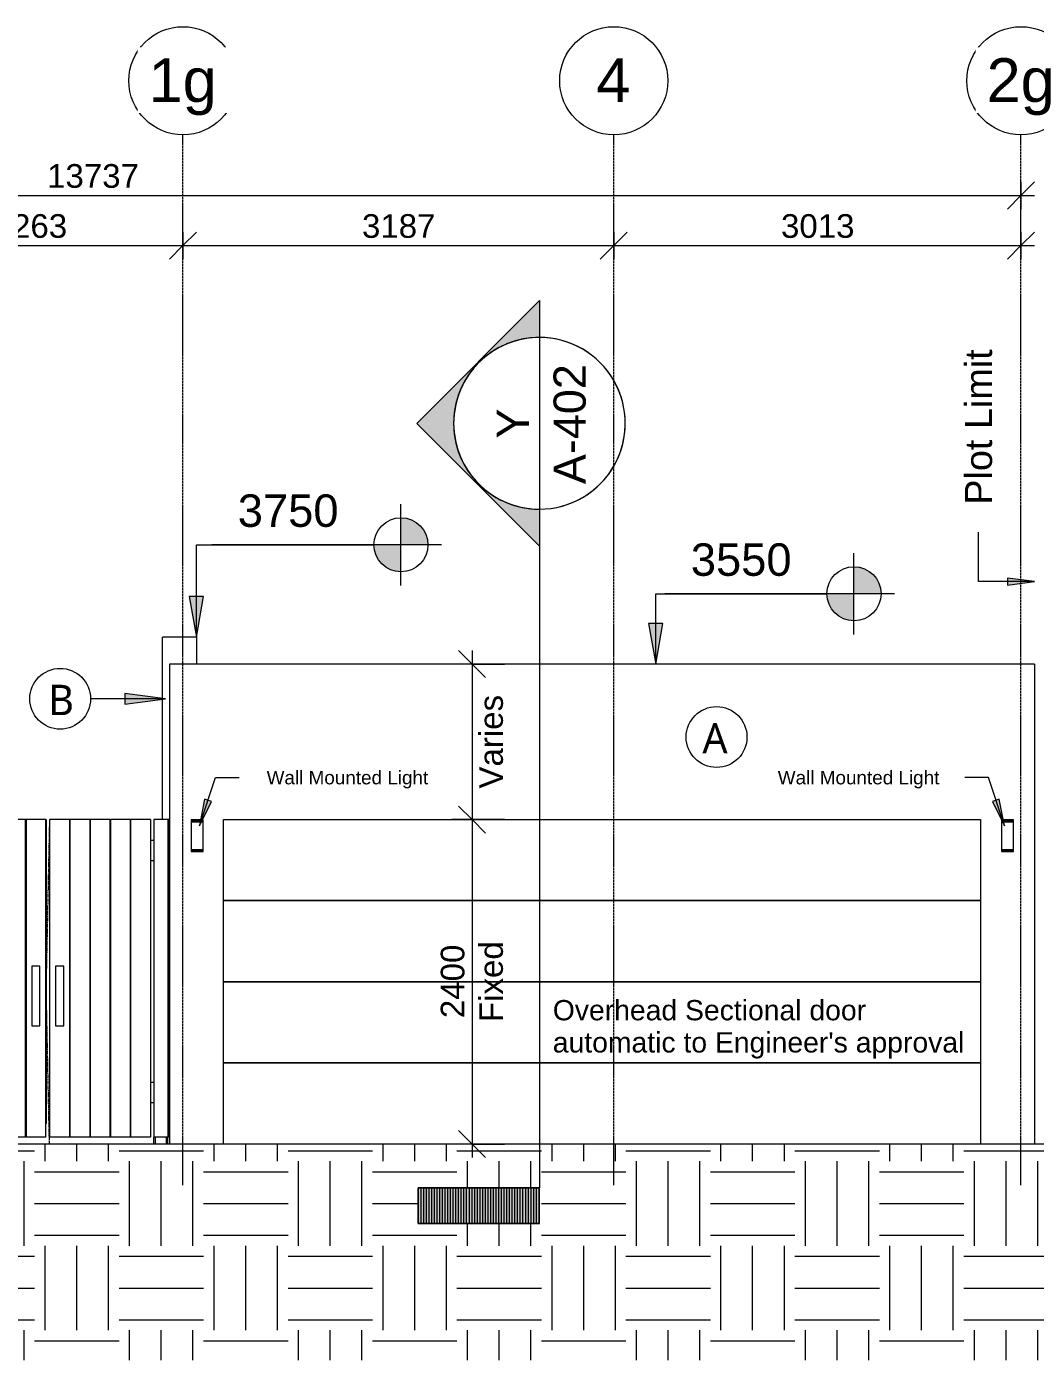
# Model space of a CAD drawing. Header units: millimetres. Extents: x -15568 to 101774, y -1636 to 15232.
# Drawn here: x 77610 to 85072, y -1600 to 8265 of the extents above; entities that cross this region are included whole.
import ezdxf

# ---------------------------------------------------------------- set-up
doc = ezdxf.new("R2010")
doc.units = ezdxf.units.MM
for name, pattern in [('Dash', [6, 3, -3]), ('Grid Line', [22.224999999999994, 12.7, -3.174999999999999, 3.174999999999999, -3.174999999999999]), ('Hidden', [7.143750000000001, 4.7625, -2.38125])]:
    doc.linetypes.add(name, pattern=pattern)
for name, color, linetype, lineweight in [('A-ANNO-DIMS', 211, 'Continuous', 9), ('A-ANNO-DIMS-100', 211, 'Continuous', 9), ('A-ANNO-NOTE', 131, 'Continuous', 9), ('A-DETL-GENF', 92, 'Continuous', 9), ('A-DETL-THIN', 151, 'Continuous', 9), ('A-DOOR', 31, 'Continuous', 9), ('A-GENM', 13, 'Continuous', 9), ('A-WALL', 113, 'Continuous', 9), ('E-LITE-EQPM', 33, 'Continuous', 9), ('G-ANNO-DIMS', 111, 'Continuous', 9), ('G-ANNO-TEXT', 231, 'Continuous', 9), ('S-COLS', 52, 'Hidden', 9), ('S-GRID', 1, 'Continuous', 9), ('S-GRID-IDEN', 1, 'Continuous', 9)]:
    doc.layers.add(name, color=color, linetype=linetype, lineweight=lineweight)
doc.styles.add('Arial', font='arial.ttf', dxfattribs={"height": 238.1249999999999})
doc.styles.add('Arial_10', font='arial.ttf', dxfattribs={"height": 150})
doc.styles.add('Arial_11', font='arial.ttf', dxfattribs={"height": 100})
doc.styles.add('Arial_2', font='arial.ttf', dxfattribs={"height": 324.9999999999997})
doc.styles.add('Arial_4', font='arial.ttf', dxfattribs={"height": 240})
doc.styles.add('Arial_5', font='arial.ttf', dxfattribs={"height": 200})
doc.styles.add('Arial_7', font='arial.ttf', dxfattribs={"height": 175})
doc.styles.add('Lucida Sans Unicode', font='l_10646.ttf', dxfattribs={"height": 224.9999999999999})
doc.dimstyles.new('Ele-dim-100_2', dxfattribs={"dimscale": 304.8, "dimtxt": 178.5453949924698, "dimasz": 0.6561679790026246, "dimexe": 0.4921259842519685, "dimexo": 0.0625, "dimgap": 0.01640419947506562, "dimtad": 1, "dimdec": 0, "dimrnd": 5, "dimzin": 0, "dimdsep": 46, "dimtxsty": 'Arial_7', "dimblk1": 'OBLIQUE', "dimblk2": 'OBLIQUE', "dimsah": 1, "dimcen": 0.09, "dimdle": 0.3280839895013123, "dimazin": 0, "dimtfac": 1, "dimtdec": 4, "dimtix": 1, "dimtmove": 0, "dimatfit": 3, "dimfxl": 0.7874015748031494, "dimfxlon": 1, "dimtvp": 1, "dimtolj": 1, "dimtzin": 0, "dimarcsym": 2})
doc.dimstyles.new('grid-dim', dxfattribs={"dimscale": 304.8, "dimtxt": 178.5453949924698, "dimasz": 0.6561679790026246, "dimexe": 0.3280839895013123, "dimexo": 0.0625, "dimgap": 0.01640419947506562, "dimtad": 1, "dimdec": 0, "dimzin": 0, "dimdsep": 46, "dimtxsty": 'Arial_7', "dimblk1": 'OBLIQUE', "dimblk2": 'OBLIQUE', "dimsah": 1, "dimcen": 0.09, "dimdle": 0.3280839895013123, "dimazin": 0, "dimtfac": 1, "dimtdec": 4, "dimtix": 1, "dimtmove": 0, "dimatfit": 3, "dimfxl": 0.3280839895013123, "dimfxlon": 1, "dimtvp": 1, "dimtolj": 1, "dimtzin": 0, "dimarcsym": 2})

# ---------------------------------------------------------------- blocks, each defined once
blk = doc.blocks.new('overhead-sectinal-door - Rs1--1485922-Elevation-1a')
at = {"layer": 'A-DOOR'}
for p, q in [((723.647106394856, 1799.999999999991), (6323.647106394861, 1800.000000000002)), ((6323.647106394861, 1799.999999999996), (723.647106394856, 1799.999999999987)), ((723.647106394856, 1199.999999999994), (6323.647106394861, 1200.000000000002)), ((6323.647106394861, 1199.999999999996), (723.647106394856, 1199.999999999987)), ((723.647106394856, 599.9999999999914), (6323.647106394861, 600)), ((6323.647106394861, 599.9999999999935), (723.647106394856, 599.9999999999849))]:
    blk.add_line(p, q, dxfattribs=at)
blk = doc.blocks.new('garage-proj - garage-proj-757421-Elevation-1a')
at = {"layer": 'A-GENM'}
for p, q in [((273.6490742772878, 2400.000000000004), (273.6490742772878, 3749.99999999999)), ((523.6490742772878, 3749.99999999999), (273.6490742772878, 3749.99999999999)), ((523.6490742772878, 3749.99999999999), (523.6490742772878, 3550))]:
    blk.add_line(p, q, dxfattribs=at)
blk = doc.blocks.new('Double_Gate_14354 - 12_ W x 7_ H-1332395-Elevation-1a')
at = {"layer": 'A-DOOR'}
for p, q in [((-1470.755489816155, 2400), (-1463.650925722695, 2400)), ((-1470.755489816155, 2400), (-1470.755489816155, 50)), ((-1463.650925722694, 2400), (-1362.050925722695, 2400)), ((-1463.650925722694, 2400), (-1463.650925722694, 50)), ((-1362.050925722695, 2400), (-1362.050925722695, 50)), ((-1336.65092572272, 2400), (-1336.65092572272, 50)), ((-1191.65092572272, 2400), (-1336.65092572272, 2400)), ((-1191.65092572272, 50), (-1191.65092572272, 2400)), ((-1191.650925722717, 2399.999999999929), (-1186.650925722719, 2399.999999999929)), ((-1191.650925722724, 2395.237499999931), (-1186.650925722725, 2395.237499999931)), ((-1186.650925722719, 2400), (-1186.650925722719, 50)), ((-1041.65092572272, 2400), (-1186.650925722719, 2400)), ((-1041.65092572272, 50), (-1041.65092572272, 2400)), ((-1041.650925722718, 2399.999999999929), (-1036.65092572272, 2399.999999999929)), ((-1041.650925722723, 2395.237499999931), (-1036.650925722724, 2395.237499999931)), ((-1036.650925722719, 2400), (-1036.650925722719, 50)), ((-891.6509257227199, 2400), (-1036.650925722719, 2400)), ((-891.6509257227199, 50), (-891.6509257227199, 2400)), ((-891.6509257227193, 2399.999999999929), (-886.650925722721, 2399.999999999929)), ((-891.6509257227228, 2395.237499999931), (-886.650925722724, 2395.237499999931)), ((-886.6509257227195, 2400), (-886.6509257227195, 50)), ((-741.6509257227199, 2400), (-886.6509257227195, 2400)), ((-741.6509257227199, 50), (-741.6509257227199, 2400)), ((-741.6509257227202, 2399.999999999929), (-736.6509257227219, 2399.999999999929)), ((-741.6509257227223, 2395.237499999931), (-736.6509257227277, 2395.237499999931)), ((-736.6509257227195, 2400), (-736.6509257227195, 50)), ((-591.6509257227198, 2400), (-736.6509257227195, 2400)), ((-591.6509257227198, 50), (-591.6509257227198, 2400)), ((-591.6509257227211, 2399.999999999929), (-589.0509257227238, 2399.999999999929)), ((-589.0509257227238, 2399.999999999929), (-589.0509257227238, 152.4000000000068)), ((-563.650925722721, 2399.99999999995), (-561.050925722711, 2399.99999999995)), ((-563.6509257227209, 2399.99999999995), (-563.650925722721, 152.4000000000065)), ((-561.0509257227106, 50), (-561.0509257227106, 2399.99999999995)), ((-416.0509257227108, 2399.99999999995), (-561.0509257227106, 2399.99999999995)), ((-416.0509257227108, 2399.99999999995), (-416.0509257227108, 50)), ((-416.0509257227096, 2399.99999999995), (-411.0509257227113, 2399.99999999995)), ((-416.0509257227139, 2395.237499999952), (-411.0509257227151, 2395.237499999952)), ((-411.0509257227105, 50), (-411.0509257227105, 2399.99999999995)), ((-266.0509257227109, 2399.99999999995), (-411.0509257227105, 2399.99999999995)), ((-266.0509257227109, 2399.99999999995), (-266.0509257227109, 50)), ((-266.0509257227099, 2399.99999999995), (-261.0509257227116, 2399.99999999995)), ((-266.0509257227134, 2395.237499999952), (-261.0509257227146, 2395.237499999952)), ((-261.0509257227106, 50), (-261.0509257227106, 2399.99999999995)), ((-116.0509257227108, 2399.99999999995), (-261.0509257227106, 2399.99999999995)), ((-116.0509257227108, 2399.99999999995), (-116.0509257227108, 50)), ((-116.0509257227102, 2399.99999999995), (-111.0509257227119, 2399.99999999995)), ((-116.0509257227129, 2395.237499999952), (-111.0509257227183, 2395.237499999952)), ((-111.0509257227106, 50), (-111.0509257227106, 2399.99999999995)), ((33.94907427728916, 2399.99999999995), (-111.0509257227106, 2399.99999999995)), ((33.94907427728916, 2399.99999999995), (33.94907427728916, 50)), ((33.94907427728944, 2399.99999999995), (38.94907427729196, 2399.99999999995)), ((33.94907427728335, 2395.237499999952), (38.94907427728654, 2395.237499999952)), ((38.94907427728938, 50), (38.94907427728938, 2399.99999999995)), ((183.9490742772892, 2399.99999999995), (38.94907427728938, 2399.99999999995)), ((183.9490742772892, 2399.99999999995), (183.9490742772892, 50)), ((209.3490742773132, 2399.99999999995), (209.3490742773132, 50)), ((310.9490742772633, 2399.99999999995), (209.3490742773132, 2399.99999999995)), ((310.9490742772633, 2399.99999999995), (310.9490742772633, 50)), ((318.0536383707248, 2399.99999999995), (310.9490742772866, 2399.99999999995)), ((318.0536383707248, 2399.99999999995), (318.0536383707248, 50)), ((-1191.650925722724, 2323.799999999933), (-1186.650925722725, 2323.799999999933)), ((-1041.650925722723, 2323.799999999933), (-1036.650925722724, 2323.799999999933)), ((-891.6509257227227, 2323.799999999933), (-886.6509257227239, 2323.799999999933)), ((-741.6509257227221, 2323.799999999933), (-736.6509257227276, 2323.799999999933)), ((-416.0509257227138, 2323.799999999952), (-411.050925722715, 2323.799999999952)), ((-413.6509257227144, 2323.935231876866), (-413.6509257227144, 228.4155728683473)), ((-266.0509257227133, 2323.799999999952), (-261.0509257227145, 2323.799999999952)), ((-263.6509257227144, 2323.935231876866), (-263.6509257227144, 228.3157654014028)), ((-116.0509257227127, 2323.799999999952), (-111.0509257227182, 2323.799999999952)), ((-113.6509257227143, 2324.082637679083), (-113.6509257227143, 228.4647681230911)), ((33.94907427728348, 2323.799999999952), (38.94907427728667, 2323.799999999952)), ((36.34907427728565, 2323.982830212137), (36.34907427728565, 228.4647681230916)), ((-1362.050925722705, 2247.599999999883), (-1336.650925722706, 2247.599999999883)), ((183.9490742772998, 2247.599999999883), (209.3490742773, 2247.599999999883)), ((-1336.650925722706, 2095.199999999876), (-1362.050925722705, 2095.199999999876)), ((209.3490742773, 2095.199999999876), (183.9490742772998, 2095.199999999876)), ((-1362.050925722736, 457.199999999992), (-1336.650925722737, 457.199999999992)), ((183.9490742772893, 457.199999999992), (209.3490742772892, 457.199999999992)), ((-1336.650925722737, 304.8000000000055), (-1362.050925722736, 304.8000000000055)), ((209.3490742772892, 304.8000000000055), (183.9490742772893, 304.8000000000055)), ((-1186.650925722725, 228.6000000000087), (-1191.650925722724, 228.6000000000087)), ((-1036.650925722724, 228.6000000000087), (-1041.650925722723, 228.6000000000087)), ((-886.6509257227239, 228.6000000000087), (-891.6509257227227, 228.6000000000087)), ((-736.6509257227276, 228.6000000000087), (-741.6509257227221, 228.6000000000087)), ((-411.050925722715, 228.6000000000087), (-416.0509257227138, 228.6000000000087)), ((-261.0509257227145, 228.6000000000087), (-266.0509257227133, 228.6000000000087)), ((-111.0509257227182, 228.6000000000087), (-116.0509257227127, 228.6000000000087)), ((38.94907427728667, 228.6000000000087), (33.94907427728348, 228.6000000000087)), ((-1186.650925722725, 157.1625000000087), (-1191.650925722724, 157.1625000000087)), ((-1186.650925722721, 152.4000000000068), (-1191.650925722719, 152.4000000000068)), ((-1036.650925722724, 157.1625000000087), (-1041.650925722723, 157.1625000000087)), ((-1036.650925722721, 152.4000000000068), (-1041.650925722719, 152.4000000000068)), ((-886.650925722724, 157.1625000000087), (-891.6509257227228, 157.1625000000087)), ((-886.6509257227217, 152.4000000000068), (-891.65092572272, 152.4000000000068)), ((-736.6509257227277, 157.1625000000087), (-741.6509257227223, 157.1625000000087)), ((-736.6509257227224, 152.4000000000068), (-741.6509257227207, 152.4000000000068)), ((-589.0509257227238, 152.4000000000068), (-591.6509257227211, 152.4000000000068)), ((-563.6509257227144, 152.4000000000052), (-563.6509257227144, 50)), ((-561.050925722711, 152.4000000000065), (-563.650925722721, 152.4000000000065)), ((-411.0509257227151, 157.1625000000087), (-416.0509257227139, 157.1625000000087)), ((-411.0509257227114, 152.4000000000065), (-416.0509257227097, 152.4000000000065)), ((-413.6509257227144, 152.4000000000052), (-413.6509257227144, 50)), ((-261.0509257227146, 157.1625000000087), (-266.0509257227134, 157.1625000000087)), ((-261.0509257227117, 152.4000000000065), (-266.0509257227099, 152.4000000000065)), ((-263.6509257227144, 152.4000000000052), (-263.6509257227144, 50)), ((-111.0509257227183, 157.1625000000087), (-116.0509257227129, 157.1625000000087)), ((-111.0509257227119, 152.4000000000065), (-116.0509257227102, 152.4000000000065)), ((-113.6509257227143, 152.4000000000052), (-113.6509257227143, 50)), ((38.94907427728654, 157.1625000000087), (33.94907427728335, 157.1625000000087)), ((38.94907427729196, 152.4000000000065), (33.94907427728944, 152.4000000000065)), ((36.34907427728565, 152.5568780389895), (36.34907427728565, 50)), ((-1463.650925722695, 50), (-1470.755489816155, 50)), ((-1362.050925722695, 50), (-1463.650925722694, 50)), ((-1191.65092572272, 50), (-1336.65092572272, 50)), ((-1041.65092572272, 50), (-1186.650925722719, 50)), ((-891.6509257227199, 50), (-1036.650925722719, 50)), ((-741.6509257227199, 50), (-886.6509257227195, 50)), ((-591.6509257227198, 50), (-736.6509257227195, 50)), ((-561.0509257227128, 50), (-563.6509257227144, 50)), ((-416.0509257227108, 50), (-561.0509257227106, 50)), ((-411.0509257227128, 50), (-413.6509257227144, 50)), ((-266.0509257227109, 50), (-411.0509257227105, 50)), ((-261.0509257227128, 50), (-263.6509257227144, 50)), ((-116.0509257227108, 50), (-261.0509257227106, 50)), ((-111.0509257227128, 50), (-113.6509257227143, 50)), ((33.94907427728916, 50), (-111.0509257227106, 50)), ((38.94907427729128, 50), (36.34907427728565, 50)), ((183.9490742772892, 50), (38.94907427728938, 50)), ((310.9490742772633, 50), (209.3490742773132, 50)), ((318.0536383707248, 50), (310.9490742772866, 50))]:
    blk.add_line(p, q, dxfattribs=at)
at = {"layer": 'A-DOOR', "linetype": 'Dash'}
for p in [(-563.6509257227161, 2400.000000000001), (-563.650925722716, 0)]:
    blk.add_line(p, (-589.0509257227166, 1200), dxfattribs=at)
at = {"layer": 'A-DOOR'}
for points, knots in [([(-591.8290507227242, 2397.221874999928), (-591.6790806146468, 2397.371146273028), (-591.3677935397661, 2397.683401037315), (-590.7104758312619, 2398.341833402078), (-590.1910144961669, 2398.852187109761), (-589.8446757227242, 2399.206249999929)], [-0.3333333333333333, -0.3333333333333333, -0.3333333333333333, -0.3333333333333333, -0.25, -0.1666666666666667, 0, 0, 0, 0]), ([(-562.8571757227209, 2399.206249999949), (-562.5108369492782, 2398.852187109782), (-561.9913756141833, 2398.341833402098), (-561.334057905679, 2397.683401037337), (-561.0227708307983, 2397.371146273049), (-560.8728007227209, 2397.22187499995)], [-1, -1, -1, -1, -0.8333333333333333, -0.75, -0.6666666666666666, -0.6666666666666666, -0.6666666666666666, -0.6666666666666666]), ([(-589.8446757227242, 153.1937500000071), (-590.1987386128914, 153.5400887734497), (-590.7090923205748, 154.0595501085446), (-591.3675246853361, 154.716867817049), (-591.6797794496244, 155.0281548919295), (-591.8290507227242, 155.1781250000071)], [0, 0, 0, 0, 0.1666666666666667, 0.25, 0.3333333333333333, 0.3333333333333333, 0.3333333333333333, 0.3333333333333333]), ([(-560.8728007227209, 155.1781250000066), (-560.9474286632716, 155.1031410280676), (-561.0991014694812, 154.9503365416569), (-561.4172217870821, 154.6347011500864), (-561.9923158888367, 154.0595515735932), (-562.5031128325538, 153.5400887734492), (-562.8571757227209, 153.1937500000066)], [0.6666666666666666, 0.6666666666666666, 0.6666666666666666, 0.6666666666666666, 0.7083333333333333, 0.75, 0.8333333333333334, 1, 1, 1, 1])]:
    blk.add_open_spline(points, degree=3, knots=knots, dxfattribs=at)
at = {"layer": 'S-COLS', "linetype": 'Continuous'}
for p, q in [((-1463.650925722695, 50), (-1463.650925722695, 0)), ((-1362.050925722695, 50), (-1362.050925722695, 0)), ((209.3490742772887, 0), (209.3490742772887, 49.99999999999988)), ((310.9490742772886, 0), (310.9490742772886, 49.99999999999988))]:
    blk.add_line(p, q, dxfattribs=at)
at = {"layer": 'S-COLS'}
for p, q in [((-1451.843894472695, 50), (-1451.843894472695, 0)), ((-1373.857956972695, 0), (-1373.857956972695, 49.99999999999992)), ((221.1561055272886, 0), (221.1561055272886, 49.99999999999988)), ((299.1420430272886, 49.99999999999973), (299.1420430272886, 0))]:
    blk.add_line(p, q, dxfattribs=at)
blk = doc.blocks.new('OUTDOOR WALL MOUNTED LIGHT - L11 LED OUTDOOR WALL MOUNTED LIGHT IP65_26W-1026409-Elevation-1a')
at = {"layer": 'E-LITE-EQPM'}
for p, q in [((528.6471063948508, 2398.500000000001), (483.6471063948522, 2397.500000000001)), ((483.6471063948522, 2397.500000000001), (483.6471063948522, 2392.965565847452)), ((528.6471063948542, 2397.5), (483.6471063948537, 2397.5)), ((483.6471063948537, 2392.965565847449), (528.6471063948538, 2392.965565847449)), ((483.6471063948522, 2389.965565847451), (483.6471063948522, 2385.978373673589)), ((483.6471063948534, 2389.965565847449), (528.6471063948538, 2389.96556584745)), ((483.6471063948534, 2385.978373673588), (528.6471063948538, 2385.978373673589)), ((483.6471063948522, 2382.97837367359), (483.6471063948522, 2178.021626326414)), ((483.6471063948535, 2382.978373673589), (528.6471063948538, 2382.978373673589)), ((485.1471063948519, 2392.965565847452), (485.1471063948519, 2389.965565847451)), ((486.6471063948516, 2385.978373673589), (486.6471063948516, 2382.97837367359)), ((573.6471063948491, 2397.500000000001), (528.6471063948508, 2398.500000000001)), ((573.6471063948537, 2397.5), (528.6471063948544, 2397.5)), ((528.6471063948542, 2392.965565847449), (573.6471063948537, 2392.965565847449)), ((528.6471063948542, 2389.96556584745), (573.647106394854, 2389.965565847449)), ((528.6471063948542, 2385.978373673589), (573.647106394854, 2385.978373673588)), ((528.6471063948542, 2382.978373673589), (573.647106394854, 2382.978373673589)), ((570.6471063948541, 2382.97837367359), (570.6471063948541, 2385.978373673589)), ((572.1471063948494, 2389.965565847451), (572.1471063948494, 2392.965565847452)), ((573.6471063948491, 2392.965565847452), (573.6471063948491, 2397.500000000001)), ((573.6471063948491, 2385.978373673589), (573.6471063948491, 2389.965565847451)), ((573.6471063948491, 2178.021626326414), (573.6471063948491, 2382.97837367359)), ((483.6471063948535, 2178.021626326411), (528.6471063948538, 2178.021626326411)), ((483.6471063948566, 2175.021626326412), (483.6471063948566, 2171.034434152551)), ((483.6471063948593, 2175.021626326411), (528.6471063948538, 2175.021626326411)), ((483.6471063948593, 2171.03443415255), (528.6471063948538, 2171.03443415255)), ((485.1471063948519, 2171.034434152551), (485.1471063948519, 2168.034434152552)), ((486.6471063948516, 2178.021626326414), (486.6471063948516, 2175.021626326412)), ((528.6471063948542, 2178.021626326411), (573.647106394854, 2178.021626326411)), ((528.6471063948542, 2175.021626326411), (573.647106394848, 2175.021626326411)), ((528.6471063948542, 2171.03443415255), (573.647106394848, 2171.03443415255)), ((570.6471063948541, 2175.021626326412), (570.6471063948541, 2178.021626326414)), ((572.1471063948494, 2168.034434152552), (572.1471063948494, 2171.034434152551)), ((573.6471063948447, 2171.034434152551), (573.6471063948447, 2175.021626326412)), ((483.6471063948522, 2168.034434152552), (483.6471063948522, 2162.5)), ((483.6471063948537, 2168.03443415255), (528.6471063948538, 2168.03443415255)), ((483.6471063948537, 2162.5), (528.6471063948538, 2162.5)), ((528.6471063948542, 2168.03443415255), (573.6471063948537, 2168.03443415255)), ((528.6471063948542, 2162.5), (573.6471063948537, 2162.5)), ((573.6471063948491, 2162.5), (573.6471063948491, 2168.034434152552))]:
    blk.add_line(p, q, dxfattribs=at)
blk = doc.blocks.new('Fake_Section_Marker_17383 _1_ - Fake_Section_Marker_17383 _1_-1123968-Elevation-1a')
at = {"layer": 'A-DETL-GENF'}
blk.add_line((3061.116146420387, 4422.616725083871), (3061.116146420379, -323.8904869621995), dxfattribs=at)
blk = doc.blocks.new('Grid - 100-grid-312781-Elevation-1a')
at = {"layer": 'S-GRID-IDEN'}
blk.add_circle((-7113.85276677688, 7864.521827582777), 400.0000000000005, dxfattribs=at)
blk = doc.blocks.new('Spot Elevations - Standard-23738-Elevation-1a')
at = {"layer": 'G-ANNO-DIMS'}
h = blk.add_hatch(color=256, dxfattribs=at)
edge = h.paths.add_edge_path()
edge.add_line((-4127.10015560091, 2998.133247426815), (-3927.100155600911, 2998.133247426815))
edge.add_arc((-4127.10015560091, 2998.133247426815), 199.9999999999998, 2.544443745170813e-13, 90.00000000000011)
edge.add_line((-4127.10015560091, 3198.133247426815), (-4127.10015560091, 2998.133247426815))
h = blk.add_hatch(color=256, dxfattribs=at)
edge = h.paths.add_edge_path()
edge.add_line((-4127.10015560091, 2998.133247426815), (-4327.10015560091, 2998.133247426815))
edge.add_arc((-4127.100155600911, 2998.133247426815), 199.9999999999982, 180.0000000000002, 270.0000000000003)
edge.add_line((-4127.10015560091, 2798.133247426815), (-4127.10015560091, 2998.133247426815))
for p, q in [((-4127.10015560091, 2698.133247426815), (-4127.10015560091, 3298.133247426815)), ((-3827.100155600911, 2998.133247426815), (-5527.100155600909, 2998.133247426815))]:
    blk.add_line(p, q, dxfattribs=at)
blk.add_circle((-4127.10015560091, 2998.133247426815), 199.9999999999995, dxfattribs=at)
blk = doc.blocks.new('GL-TEXT2 - External finishes-tag 2-777035-Elevation-1a')
at = {"layer": 'A-ANNO-NOTE'}
blk.add_circle((4371.705969250348, 3010.157594199201), 225.0000000000005, dxfattribs=at)
blk = doc.blocks.new('DIMBLOCK75-Elevation-1a')
at = {"layer": 'A-ANNO-DIMS-100', "transparency": 16777216}
for p, q in [((80905.41897793613, 3550), (80805.41897793613, 3650)), ((80905.41897793613, 3650.000000000001), (80905.41897793613, 2400)), ((81145.41897793613, 3550), (80755.41897793613, 3550)), ((80905.41897793613, 3550), (81005.41897793613, 3450)), ((80905.41897793613, 3550), (81145.41897793613, 3550)), ((80905.41897793613, 2400), (80805.41897793613, 2500)), ((81145.41897793613, 2400), (80755.41897793613, 2400)), ((80905.41897793613, 2400), (81005.41897793613, 2300)), ((80905.41897793613, 2400), (81145.41897793613, 2400))]:
    blk.add_line(p, q, dxfattribs=at)
at = {"layer": 'A-ANNO-DIMS-100', "color": 0, "transparency": 16777216, "insert": (80957.91400861906, 2628.896618937675), "char_height": 175, "width": 830.6481145495825, "attachment_point": 1, "rotation": 90, "line_spacing_factor": 0.9417779076525877, "style": 'Arial_7'}
blk.add_mtext('Varies', dxfattribs=at)
blk = doc.blocks.new('_Oblique')
at = {"color": 0, "linetype": 'ByBlock', "lineweight": -2}
blk.add_line((-0.5, -0.5), (0.5, 0.5), dxfattribs=at)
blk = doc.blocks.new('DIMBLOCK76-Elevation-1a')
at = {"layer": 'A-ANNO-DIMS-100', "transparency": 16777216}
for p, q in [((80905.41897793613, 2400), (80805.41897793613, 2500)), ((81145.41897793613, 2400), (80755.41897793613, 2400)), ((80905.41897793613, 2400), (80905.41897793613, -100)), ((80905.41897793613, 2400), (81005.41897793613, 2300)), ((80905.41897793613, 2400), (81145.41897793613, 2400)), ((80905.41897793613, 0), (80805.41897793613, 100.0000000000001)), ((81145.41897793613, 0), (80755.41897793613, 0)), ((80905.41897793613, 0), (81005.41897793613, -100.0000000000001)), ((80905.41897793613, 0), (81145.41897793613, 0))]:
    blk.add_line(p, q, dxfattribs=at)
at = {"layer": 'A-ANNO-DIMS-100', "color": 0, "transparency": 16777216, "char_height": 175, "attachment_point": 1, "rotation": 90, "line_spacing_factor": 0.9417779076525877, "style": 'Arial_7'}
for s, insert, width in [('Fixed', (80957.91400861906, 901.9665329741082), 715.2803208621405), ('2400', (80673.22878555371, 930.8084813959687), 646.0596446496752)]:
    blk.add_mtext(s, dxfattribs=dict(at, insert=insert, width=width))
blk = doc.blocks.new('DIMBLOCK84-Elevation-1a')
at = {"layer": 'A-ANNO-DIMS-100', "transparency": 16777216}
for p, q in [((76503.42399344152, 6645.461175481123), (76603.42399344152, 6745.461175481123)), ((76503.42399344152, 6745.461175481123), (76503.42399344152, 6545.461175481123)), ((76503.42399344152, 6645.461175481123), (76503.42399344152, 6745.461175481123)), ((78765.92572733313, 6645.461175481123), (78865.92572733313, 6745.461175481123)), ((78765.92572733313, 6745.461175481123), (78765.92572733313, 6545.461175481123)), ((78765.92572733313, 6645.461175481123), (78765.92572733313, 6745.461175481123)), ((76503.42399344152, 6645.461175481123), (76403.42399344152, 6545.461175481123)), ((76503.42399344152, 6645.461175481123), (78765.92572733313, 6645.461175481123)), ((78765.92572733313, 6645.461175481123), (78665.92572733313, 6545.461175481123))]:
    blk.add_line(p, q, dxfattribs=at)
at = {"layer": 'A-ANNO-DIMS-100', "color": 0, "transparency": 16777216, "insert": (77365.4833417833, 6877.651367863537), "char_height": 175, "width": 646.0596446496752, "attachment_point": 1, "line_spacing_factor": 0.9417779076525877, "style": 'Arial_7'}
blk.add_mtext('2263', dxfattribs=at)
blk = doc.blocks.new('DIMBLOCK85-Elevation-1a')
at = {"layer": 'A-ANNO-DIMS-100', "transparency": 16777216}
for p, q in [((78765.92572733313, 6645.461175481123), (78865.92572733313, 6745.461175481123)), ((78765.92572733313, 6745.461175481123), (78765.92572733313, 6545.461175481123)), ((78765.92572733313, 6645.461175481123), (78765.92572733313, 6745.461175481123)), ((81953.42375945071, 6645.461175481123), (82053.42375945071, 6745.461175481123)), ((81953.42375945071, 6745.461175481123), (81953.42375945071, 6545.461175481123)), ((81953.42375945071, 6645.461175481123), (81953.42375945071, 6745.461175481123)), ((78765.92572733313, 6645.461175481123), (78665.92572733313, 6545.461175481123)), ((78765.92572733313, 6645.461175481123), (81953.42375945071, 6645.461175481123)), ((81953.42375945071, 6645.461175481123), (81853.42375945071, 6545.461175481123))]:
    blk.add_line(p, q, dxfattribs=at)
at = {"layer": 'A-ANNO-DIMS-100', "color": 0, "transparency": 16777216, "insert": (80090.4832247879, 6877.651367863537), "char_height": 175, "width": 646.0596446496752, "attachment_point": 1, "line_spacing_factor": 0.9417779076525877, "style": 'Arial_7'}
blk.add_mtext('3187', dxfattribs=at)
blk = doc.blocks.new('DIMBLOCK86-Elevation-1a')
at = {"layer": 'A-ANNO-DIMS-100', "transparency": 16777216}
for p, q in [((81953.42375945071, 6645.461175481123), (82053.42375945071, 6745.461175481123)), ((81953.42375945071, 6745.461175481123), (81953.42375945071, 6545.461175481123)), ((81953.42375945071, 6645.461175481123), (81953.42375945071, 6745.461175481123)), ((84965.9237594507, 6645.461175481123), (85065.9237594507, 6745.461175481123)), ((84965.9237594507, 6745.461175481123), (84965.9237594507, 6545.461175481123)), ((84965.9237594507, 6645.461175481123), (84965.9237594507, 6745.461175481123)), ((81953.42375945071, 6645.461175481123), (81853.42375945071, 6545.461175481123)), ((81953.42375945071, 6645.461175481123), (85065.9237594507, 6645.461175481123)), ((84965.9237594507, 6645.461175481123), (84865.9237594507, 6545.461175481123))]:
    blk.add_line(p, q, dxfattribs=at)
at = {"layer": 'A-ANNO-DIMS-100', "color": 0, "transparency": 16777216, "insert": (83190.48224084667, 6877.651367863537), "char_height": 175, "width": 646.0596446496752, "attachment_point": 1, "line_spacing_factor": 0.9417779076525877, "style": 'Arial_7'}
blk.add_mtext('3013', dxfattribs=at)
blk = doc.blocks.new('DIMBLOCK87-Elevation-1a')
at = {"layer": 'A-ANNO-DIMS-100', "transparency": 16777216}
for p, q in [((71228.42388627896, 7015.814059425977), (71328.42388627896, 7115.814059425977)), ((71228.42388627896, 7115.814059425977), (71228.42388627896, 6915.814059425977)), ((71228.42388627896, 7015.814059425976), (71228.42388627896, 7115.814059425976)), ((84965.9237594507, 7015.814059425977), (85065.9237594507, 7115.814059425977)), ((84965.9237594507, 7115.814059425977), (84965.9237594507, 6915.814059425977)), ((84965.9237594507, 7015.814059425976), (84965.9237594507, 7115.814059425976)), ((71128.42388627896, 7015.814059425977), (85065.9237594507, 7015.814059425977)), ((71228.42388627896, 7015.814059425977), (71128.42388627896, 6915.814059425977)), ((84965.9237594507, 7015.814059425977), (84865.9237594507, 6915.814059425977))]:
    blk.add_line(p, q, dxfattribs=at)
at = {"layer": 'A-ANNO-DIMS-100', "color": 0, "transparency": 16777216, "insert": (77760.68442460979, 7248.00425180839), "char_height": 175, "width": 807.574555812094, "attachment_point": 1, "line_spacing_factor": 0.9417779076525877, "style": 'Arial_7'}
blk.add_mtext('13737', dxfattribs=at)

msp = doc.modelspace()

# ---------------------------------------------------------------- hatches: boundary and pattern name
at = {"layer": 'A-ANNO-NOTE'}
for points in [[(81403.39279947623, 4422.616725083874), (81403.39279947623, 4695.564212190789), (81370.15946726194, 4696.434457621635), (81337.01722530127, 4699.042808631938), (81304.05691417567, 4703.382115912879), (81271.36887580693, 4709.440485724826), (81239.04270583612, 4717.201312497234), (81207.16700804813, 4726.643324343369), (81175.82915151495, 4737.740641365071), (81145.11503112309, 4750.462846587742), (81115.10883214162, 4764.775069331181), (81085.89279947622, 4780.638080787678), (81057.54701224167, 4798.008401545454), (81030.14916427048, 4816.838420762715), (81003.77435115955, 4837.076526665643), (80978.49486443831, 4858.667248012693), (80954.37999342276, 4881.551406137337), (80931.49583529808, 4905.666277152922), (80909.90511395104, 4930.945763874147), (80889.66700804813, 4957.320576985074), (80870.83698883088, 4984.718424956253), (80853.46666807309, 5013.064212190804), (80837.60365661661, 5042.280244856183), (80823.29143387316, 5072.286443837663), (80810.5692286505, 5103.000564229534), (80799.4719116288, 5134.338420762703), (80790.02989978266, 5166.214118550693), (80782.26907301026, 5198.540288521516), (80776.21070319832, 5231.228326890251), (80771.87139591738, 5264.188638015835), (80769.26304490707, 5297.330879976546), (80768.39279947622, 5330.564212190797), (80769.78690667669, 5371.790130501646), (80771.87139591738, 5396.939786365754), (80776.21070319832, 5429.90009749134), (80782.26907301026, 5462.588135860073), (80790.02989978268, 5494.914305830896), (80799.47191162879, 5526.790003618881), (80810.56922865051, 5558.127860152065), (80823.29143387318, 5588.841980543937), (80837.60365661661, 5618.848179525417), (80853.46666807312, 5648.064212190807), (80870.83698883088, 5676.409999425336), (80889.66700804814, 5703.807847396523), (80909.90511395103, 5730.182660507423), (80931.49583529806, 5755.46214722865), (80954.37999342277, 5779.577018244252), (80978.49486443837, 5802.461176368961), (81003.77435115956, 5824.051897715955), (81030.1491642705, 5844.29000361888), (81057.54701224167, 5863.12002283613), (81085.89279947623, 5880.49034359392), (81115.10883214162, 5896.353355050408), (81145.11503112309, 5910.665577793847), (81175.82915151496, 5923.387783016517), (81207.16700804813, 5934.485100038217), (81239.04270583612, 5943.927111884351), (81271.36887580696, 5951.687938656761), (81304.05691417569, 5957.746308468707), (81337.01722530127, 5962.085615749648), (81370.15946726195, 5964.693966759951), (81403.39279947622, 5965.564212190795), (81403.39279947622, 6238.511699297706), (80495.44531236931, 5330.564212190797), (81386.77043730073, 4439.239087259384)], [(78636.37679885379, 3293.397329083946), (78336.37681473957, 3332.893076268761), (78336.37681473957, 3253.901581899131)], [(81398.33593736931, -586.9160990691098), (81398.33593736931, -323.8904869621973), (80505.36718736931, -323.8904869621973), (80505.36718736931, -586.9160990691098)]]:
    msp.add_hatch(color=256, dxfattribs=at).paths.add_polyline_path(points)
at = {"layer": 'A-DETL-GENF'}
h = msp.add_hatch(dxfattribs=at)
h.set_pattern_fill('FP_6', color=8, style=0, pattern_type=2)
h.set_pattern_definition([(0, (79542.82165305584, 1200), (625, 625), [625, -625]), (0, (79542.82165305584, 1434.375), (625, 625), [625, -625]), (0, (79542.82165305584, 1668.75), (625, 625), [625, -625]), (90, (79620.94665305584, 1746.875), (-625, 625), [625, -625]), (90, (79855.32165305584, 1746.875), (-625, 625), [625, -625]), (90, (80089.69665305584, 1746.875), (-625, 625), [625, -625])])
h.paths.add_polyline_path([(85697.38625353537, -1600), (86293.09915549372, -1600), (86293.09915549372, 0), (69653.42375945087, 0), (69653.42375945087, -1600), (81414.1831482594, -1600)])
h.paths.add_polyline_path([(80505.36718736931, -586.9160990691098), (80505.36718736931, -323.8904869621973), (81398.33593736931, -323.8904869621973), (81398.33593736931, -586.9160990691098)])
at = {"layer": 'G-ANNO-DIMS'}
for points in [[(78865.92572733313, 3749.99999999999), (78918.82381874458, 4049.999984114203), (78813.02763592168, 4049.999984114203)], [(82263.44205633948, 3550), (82316.34014775093, 3849.999984114212), (82210.54396492803, 3849.999984114212)]]:
    msp.add_hatch(color=256, dxfattribs=at).paths.add_polyline_path(points)
at = {"layer": 'G-ANNO-TEXT'}
for points in [[(85066.00059617755, 4160.135958887271), (84866.00059617755, 4186.466458404752), (84866.00059617755, 4133.805459369794)], [(78888.36774811629, 2352.547447109672), (78976.17936963619, 2534.158058944125), (78926.1829760552, 2550.697147439416)], [(84843.48173866766, 2352.54744710966), (84805.66651072874, 2550.697147439404), (84755.67011714775, 2534.158058944113)]]:
    msp.add_hatch(color=250, dxfattribs=at).paths.add_polyline_path(points)

# ---------------------------------------------------------------- linework, layer by layer
at = {"layer": 'A-ANNO-NOTE'}
for p, q in [((80495.44531236931, 5330.56421219079), (81403.39279947622, 6238.511699297698)), ((81403.39279947622, 6238.5116992977), (81403.39279947623, 5965.564212190787)), ((81403.39279947623, 5965.564212190783), (81403.39279947623, 4695.765220633814)), ((81403.39279947623, 4422.616725083869), (80495.44531236931, 5330.56421219079)), ((81403.39279947623, 4695.564212190786), (81403.39279947623, 4422.61672508387)), ((78636.37679885379, 3293.397329083946), (78082.61256361325, 3293.397329083946)), ((78636.37679885379, 3293.397329083946), (78336.37681473957, 3332.893076268761)), ((78336.37681473957, 3332.893076268761), (78336.37681473957, 3253.901581899131)), ((78336.37681473957, 3253.901581899131), (78636.37679885379, 3293.397329083946)), ((80505.36718736931, -323.8904869621982), (81398.33593736931, -323.8904869621996)), ((80505.36718736931, -586.9160990691097), (80505.36718736931, -323.8904869621982)), ((80505.36718736931, -323.8904869621982), (80505.36718736931, -586.9160990691107)), ((81403.39279947622, -323.8904869621996), (80505.36718736931, -323.8904869621982)), ((80525.21093736931, -323.8904869621982), (80525.21093736931, -586.9160990691108)), ((80545.05468736931, -323.8904869621982), (80545.05468736931, -586.9160990691108)), ((80564.89843736931, -323.8904869621983), (80564.89843736931, -586.9160990691108)), ((80584.74218736931, -323.8904869621983), (80584.74218736931, -586.9160990691108)), ((80604.58593736931, -323.8904869621983), (80604.58593736931, -586.9160990691109)), ((80624.42968736931, -323.8904869621983), (80624.42968736931, -586.9160990691109)), ((80644.27343736931, -323.8904869621983), (80644.27343736931, -586.9160990691109)), ((80664.11718736931, -323.8904869621983), (80664.11718736931, -586.9160990691109)), ((80683.96093736931, -323.8904869621985), (80683.96093736931, -586.916099069111)), ((80703.80468736931, -323.8904869621985), (80703.80468736931, -586.916099069111)), ((80723.64843736931, -323.8904869621986), (80723.64843736931, -586.9160990691112)), ((80743.49218736931, -323.8904869621985), (80743.49218736931, -586.916099069111)), ((80763.33593736931, -323.8904869621986), (80763.33593736931, -586.9160990691112)), ((80783.17968736931, -323.8904869621986), (80783.17968736931, -586.9160990691112)), ((80803.02343736931, -323.8904869621986), (80803.02343736931, -586.9160990691112)), ((80822.86718736931, -323.8904869621987), (80822.86718736931, -586.9160990691113)), ((80842.71093736931, -323.8904869621987), (80842.71093736931, -586.9160990691113)), ((80862.55468736931, -323.8904869621987), (80862.55468736931, -586.9160990691113)), ((80882.39843736931, -323.8904869621987), (80882.39843736931, -586.9160990691113)), ((80902.24218736931, -323.8904869621987), (80902.24218736931, -586.9160990691113)), ((80922.08593736931, -323.8904869621987), (80922.08593736931, -586.9160990691113)), ((80941.92968736931, -323.8904869621988), (80941.92968736931, -586.9160990691115)), ((80961.77343736931, -323.8904869621988), (80961.77343736931, -586.9160990691115)), ((80981.61718736931, -323.890486962199), (80981.61718736931, -586.9160990691115)), ((81001.46093736931, -323.890486962199), (81001.46093736931, -586.9160990691115)), ((81021.30468736931, -323.890486962199), (81021.30468736931, -586.9160990691116)), ((81041.14843736931, -323.890486962199), (81041.14843736931, -586.9160990691116)), ((81060.99218736931, -323.890486962199), (81060.99218736931, -586.9160990691116)), ((81080.83593736931, -323.890486962199), (81080.83593736931, -586.9160990691116)), ((81100.67968736931, -323.8904869621992), (81100.67968736931, -586.9160990691117)), ((81120.52343736931, -323.8904869621992), (81120.52343736931, -586.9160990691117)), ((81140.36718736931, -323.8904869621992), (81140.36718736931, -586.9160990691119)), ((81160.21093736931, -323.8904869621992), (81160.21093736931, -586.9160990691119)), ((81180.05468736931, -323.8904869621993), (81180.05468736931, -586.9160990691119)), ((81199.89843736931, -323.8904869621993), (81199.89843736931, -586.9160990691119)), ((81219.74218736931, -323.8904869621993), (81219.74218736931, -586.9160990691119)), ((81239.58593736931, -323.8904869621993), (81239.58593736931, -586.9160990691119)), ((81259.42968736931, -323.8904869621994), (81259.42968736931, -586.916099069112)), ((81279.27343736931, -323.8904869621994), (81279.27343736931, -586.916099069112)), ((81299.11718736931, -323.8904869621994), (81299.11718736931, -586.916099069112)), ((81318.96093736931, -323.8904869621995), (81318.96093736931, -586.9160990691121)), ((81338.80468736931, -323.8904869621995), (81338.80468736931, -586.916099069112)), ((81358.64843736931, -323.8904869621996), (81358.64843736931, -586.9160990691122)), ((81378.49218736931, -323.8904869621985), (81378.49218736931, -586.916099069111)), ((81398.33593736931, -323.8904869621996), (81398.33593736931, -586.9160990691112)), ((81398.33593736931, -323.8904869621986), (81398.33593736931, -586.9160990691112)), ((81403.39279947622, -586.9160990691122), (81403.39279947622, -323.8904869621996)), ((81398.33593736931, -586.9160990691112), (80505.36718736931, -586.9160990691097)), ((80505.36718736931, -586.9160990691107), (81403.39279947622, -586.9160990691122))]:
    msp.add_line(p, q, dxfattribs=at)
for centre, radius, start, end in [((81403.39279947623, 5330.564212190786), 634.9999999999967, 89.99999999999967, 269.999999999998), ((81403.39279947623, 5330.765220633815), 634.9999999999965, 109.2004487747235, 118.1805885208776), ((81403.39279947623, 5330.564212190792), 635.0000000000015, 104.6372951143052, 114.2881943135655), ((81403.39279947623, 5330.765220633815), 635, 99.75839422010527, 108.6723333266724), ((81403.39279947623, 5330.564212190792), 634.9999999999981, 94.91119403161986, 104.545400440436), ((81403.39279947623, 5330.765220633815), 634.999999999994, 90.26113492319548, 99.2202921823956), ((81403.39279947623, 5330.564212190792), 635.0000000000011, 269.9999999999996, 94.82531797583728), ((81403.39279947623, 5330.765220633815), 635.0000000000015, 269.9999999999997, 90.00000000000007), ((81403.39279947623, 5330.765220633815), 635.0000000000032, 128.1312738419292, 137.1558371374086), ((81403.39279947623, 5330.564212190792), 635.0000000000031, 124.0996387833995, 133.7513279133534), ((81403.39279947623, 5330.765220633815), 634.9999999999895, 118.6375281527953, 127.691135405203), ((81403.39279947623, 5330.564212190792), 634.9999999999955, 114.3673652649923, 124.0024068848945), ((81403.39279947623, 5330.765220633815), 634.9999999999983, 137.5706580678233, 146.6769174311335), ((81403.39279947623, 5330.564212190792), 635.0000000000059, 133.8231015778339, 143.4598144327051), ((81403.39279947623, 5330.765220633815), 635.0000000000106, 147.0133570201882, 156.2000150701878), ((81403.39279947623, 5330.564212190792), 635.0000000000067, 143.5617066626218, 153.2147129705612), ((81403.39279947623, 5330.765220633815), 635.0000000000011, 156.4548730554775, 165.6750532704283), ((81403.39279947623, 5330.564212190792), 635.0000000000015, 153.2783908534657, 162.917612594662), ((81403.39279947623, 5330.765220633815), 634.9999999999993, 165.9020071264411, 175.2051119248982), ((81403.39279947623, 5330.564212190792), 635.0000000000105, 163.0234921800078, 172.678343854591), ((81403.39279947623, 5330.564212190792), 635.0000000000032, 172.7332205198992, 182.3757912450397), ((81403.39279947623, 5330.765220633815), 635.0000000000042, 175.3098796004035, 184.7264355663042), ((81403.39279947623, 5330.564212190792), 635.0000000000077, 182.484988552251, 192.1422151024518), ((81403.39279947623, 5330.765220633815), 635.0000000000072, 184.7497709493175, 194.205348896708), ((81403.39279947623, 5330.564212190792), 635.0000000000084, 192.187577528342, 201.8343406059475), ((81403.39279947623, 5330.765220633815), 635, 194.2157905503257, 269.9999999999996), ((81403.39279947623, 5330.564212190792), 635.0000000000076, 201.9461887761949, 211.6063214125998), ((81403.39279947623, 5330.564212190792), 634.999999999998, 211.6414483302639, 221.2932512325179), ((81403.39279947623, 5330.564212190792), 635.0000000000102, 221.4070856198323, 231.0706576389641), ((81403.39279947623, 5330.564212190792), 635.0000000000023, 231.0948188533672, 240.7525139988789), ((81403.39279947623, 5330.564212190792), 635.0000000000066, 240.867671612905, 250.4985467457309), ((81403.39279947623, 5330.564212190792), 635.000000000005, 250.5405405405404, 260.2121200847939), ((81403.39279947623, 5330.564212190792), 635, 260.327939037008, 269.9999999999996)]:
    msp.add_arc(centre, radius, start, end, dxfattribs=at)
at = {"layer": 'A-DETL-THIN'}
for p, q in [((77648.16001297373, 1314.882594528713), (77648.16001297373, 874.8825945287132)), ((77708.16001297373, 1314.882594528713), (77648.16001297373, 1314.882594528713)), ((77708.16001297373, 874.8825945287132), (77708.16001297373, 1314.882594528713)), ((77883.69144169088, 1314.882594528443), (77823.69144169088, 1314.882594528581)), ((77823.69144169088, 1314.882594528581), (77823.69144168988, 874.8825945285807)), ((77883.69144168988, 874.8825945284432), (77883.69144169088, 1314.882594528443)), ((77648.16001297373, 874.8825945287132), (77708.16001297373, 874.8825945287132)), ((77823.69144168988, 874.8825945285807), (77883.69144168988, 874.8825945284432)), ((86293.09915549372, 0), (69653.42375945089, 0))]:
    msp.add_line(p, q, dxfattribs=at)
at = {"layer": 'A-WALL'}
for p, q in [((85065.9237594507, 3550), (78665.92572733313, 3550)), ((78665.92572733313, 3550), (78665.92572733313, 0)), ((85065.9237594507, 3550), (85065.9237594507, 0)), ((79065.9237594507, 0), (79065.9237594507, 2400)), ((79065.9237594507, 2400), (84665.9237594507, 2400)), ((84665.9237594507, 2400), (84665.9237594507, 0))]:
    msp.add_line(p, q, dxfattribs=at)
at = {"layer": 'G-ANNO-DIMS'}
for p, q in [((78865.92572733313, 4431.987976835269), (80178.76025068433, 4431.987976835269)), ((78865.92572733313, 3749.99999999999), (78865.92572733313, 4431.987976835269)), ((78918.82381874458, 4049.999984114203), (78813.02763592168, 4049.999984114203)), ((78813.02763592168, 4049.999984114203), (78865.92572733313, 3749.99999999999)), ((78865.92572733313, 3749.99999999999), (78918.82381874458, 4049.999984114203)), ((82263.44205633948, 4069.885881799058), (83530.42929528609, 4069.885881799058)), ((82263.44205633948, 3550), (82263.44205633948, 4069.885881799058)), ((82316.34014775093, 3849.999984114212), (82210.54396492803, 3849.999984114212)), ((82210.54396492803, 3849.999984114212), (82263.44205633948, 3550)), ((82263.44205633948, 3550), (82316.34014775093, 3849.999984114212))]:
    msp.add_line(p, q, dxfattribs=at)
at = {"layer": 'G-ANNO-TEXT', "color": 250}
for p, q in [((84651.79289018289, 4160.135958887276), (84651.79289018289, 4525.710525424547)), ((85066.00059617755, 4160.135958887271), (84651.79289018289, 4160.135958887276)), ((85066.00059617755, 4160.135958887271), (84866.00059617755, 4186.466458404752)), ((84866.00059617755, 4186.466458404752), (84866.00059617755, 4133.805459369794)), ((84866.00059617755, 4133.805459369794), (85066.00059617755, 4160.135958887271)), ((78888.36774811629, 2352.547447109672), (79006.69645021306, 2710.246020621867)), ((79006.69645021306, 2710.246020621867), (79181.88216595408, 2710.246020621868)), ((84725.15303657089, 2710.246020621855), (84549.96732082985, 2710.246020621857)), ((84843.48173866766, 2352.54744710966), (84725.15303657089, 2710.246020621855)), ((78926.1829760552, 2550.697147439416), (78888.36774811629, 2352.547447109672)), ((78888.36774811629, 2352.547447109672), (78976.17936963619, 2534.158058944125)), ((78976.17936963619, 2534.158058944125), (78926.1829760552, 2550.697147439416)), ((84805.66651072874, 2550.697147439404), (84755.67011714775, 2534.158058944113)), ((84755.67011714775, 2534.158058944113), (84843.48173866766, 2352.54744710966)), ((84843.48173866766, 2352.54744710966), (84805.66651072874, 2550.697147439404))]:
    msp.add_line(p, q, dxfattribs=at)
at = {"layer": 'S-GRID', "linetype": 'Grid Line'}
for p, q in [((78765.92572733313, -304.8), (78765.92572733313, 7464.521827582781)), ((81953.42375945071, -304.8000000000003), (81953.42375945071, 7464.521827582781)), ((84965.9237594507, -304.8), (84965.9237594507, 7464.521827582781))]:
    msp.add_line(p, q, dxfattribs=at)

# ---------------------------------------------------------------- block references
at = {"layer": 'A-ANNO-NOTE'}
for p in [(73485.9065943629, 283.2397348847463), (78342.27665305584, 0)]:
    msp.add_blockref('GL-TEXT2 - External finishes-tag 2-777035-Elevation-1a', p, dxfattribs=at)
at = {"layer": 'A-DETL-GENF'}
msp.add_blockref('Fake_Section_Marker_17383 _1_ - Fake_Section_Marker_17383 _1_-1123968-Elevation-1a', (78342.27665305584, 0), dxfattribs=at)
at = {"layer": 'A-DOOR'}
for name in ['Double_Gate_14354 - 12_ W x 7_ H-1332395-Elevation-1a', 'overhead-sectinal-door - Rs1--1485922-Elevation-1a']:
    msp.add_blockref(name, (78342.27665305584, 0), dxfattribs=at)
at = {"layer": 'A-GENM'}
msp.add_blockref('garage-proj - garage-proj-757421-Elevation-1a', (78342.27665305584, 0), dxfattribs=at)
at = {"layer": 'E-LITE-EQPM'}
for p in [(78342.27665305584, 0), (84337.27665305584, 0)]:
    msp.add_blockref('OUTDOOR WALL MOUNTED LIGHT - L11 LED OUTDOOR WALL MOUNTED LIGHT IP65_26W-1026409-Elevation-1a', p, dxfattribs=at)
at = {"layer": 'G-ANNO-DIMS'}
for p in [(84505.86040628524, 1433.854729408451), (87857.529450887, 1071.752634372239)]:
    msp.add_blockref('Spot Elevations - Standard-23738-Elevation-1a', p, dxfattribs=at)
at = {"layer": 'S-GRID-IDEN'}
for p in [(85879.77849411001, 0), (89067.2765262276, 0), (92079.77652622758, 0)]:
    msp.add_blockref('Grid - 100-grid-312781-Elevation-1a', p, dxfattribs=at)

# ---------------------------------------------------------------- texts
at = {"layer": 'A-ANNO-NOTE', "char_height": 238.1249999999999, "attachment_point": 1, "rotation": 90, "style": 'Arial'}
for s, insert, width in [('A-402', (81507.66174517016, 4880.692544303605), 1082.278125), ('Y', (81087.29327859204, 5218.192544303606), 264.5568749999999)]:
    msp.add_mtext(s, dxfattribs=dict(at, insert=insert, width=width))
at = {"layer": 'A-ANNO-NOTE', "char_height": 224.9999999999999, "attachment_point": 1, "style": 'Lucida Sans Unicode'}
for s, insert, width in [('B', (77768.8414363471, 3397.110689248167), 224.4724999999999), ('A', (82608.71149504003, 3113.870954363419), 264.5568749999999)]:
    msp.add_mtext(s, dxfattribs=dict(at, insert=insert, width=width))
at = {"layer": 'G-ANNO-DIMS', "char_height": 240, "width": 893.2442159383032, "attachment_point": 1, "line_spacing_factor": 0.9417779076525878, "style": 'Arial_4'}
for s, insert in [('3750', (79171.57516071004, 4804.864432708698)), ('3550', (82523.24420531178, 4442.762337672486))]:
    msp.add_mtext(s, dxfattribs=dict(at, insert=insert))
at = {"layer": 'G-ANNO-TEXT', "color": 7, "insert": (84551.79289018289, 4728.910525424546), "char_height": 200, "width": 1435.020625, "attachment_point": 1, "rotation": 90, "style": 'Arial_5'}
msp.add_mtext('Plot Limit', dxfattribs=at)
at = {"layer": 'G-ANNO-TEXT', "color": 7, "attachment_point": 1}
for s, insert, char_height, width, style in [('Wall Mounted Light', (79385.08216595408, 2760.246020621867), 100, 1427.00375, 'Arial_11'), ('Wall Mounted Light', (83166.79100694967, 2760.246020621862), 100, 1427.00375, 'Arial_11'), ('Overhead Sectional door ', (81502.23376613908, 1065.000177254457), 150, 2845.990625, 'Arial_10'), ("automatic to Engineer's approval", (81502.23376613908, 826.875177254457), 150, 3655.695, 'Arial_10')]:
    msp.add_mtext(s, dxfattribs=dict(at, insert=insert, char_height=char_height, width=width, style=style))

# ---------------------------------------------------------------- dimensions: what is measured, and where the dimension line sits
at = {"layer": 'A-ANNO-DIMS'}
for base, p1, p2, override, picture, middle in [((84965.9237594507, 7015.814059425976), (71228.42388627896, 7115.814059425976), (84965.9237594507, 7115.814059425976), {"dimpost": '<>', "dimfxl": 13737.49987317174}, 'DIMBLOCK87-Elevation-1a', (78097.17382286483, 7110.224019018716)), ((78765.92572733313, 6645.461175481123), (76503.42399344152, 6745.461175481123), (78765.92572733313, 6745.461175481123), {"dimpost": '<>', "dimfxl": 2262.501733891608}, 'DIMBLOCK84-Elevation-1a', (77634.67486038733, 6739.871135073863)), ((81953.42375945071, 6645.461175481123), (78765.92572733313, 6745.461175481123), (81953.42375945071, 6745.461175481123), {"dimpost": '<>', "dimfxl": 3187.498032117583}, 'DIMBLOCK85-Elevation-1a', (80359.67474339192, 6739.871135073863)), ((84965.9237594507, 6645.461175481123), (81953.42375945071, 6745.461175481123), (84965.9237594507, 6745.461175481123), {"dimpost": '<>', "dimfxl": 3012.499999999985}, 'DIMBLOCK86-Elevation-1a', (83459.6737594507, 6739.871135073863))]:
    dim = msp.add_linear_dim(base=base, p1=p1, p2=p2, dimstyle='grid-dim', override=override, dxfattribs=at)
    dim.commit()
    dim.dimension.update_dxf_attribs({"geometry": picture, "text_midpoint": middle})
for base, p1, p2, text, override, picture, middle in [((80905.41897793616, 2400.000000000001), (81145.41897793613, 3550), (81145.41897793613, 2400), '\u200c\\XVaries', {"dimpost": '<>', "dimfxl": 1150}, 'DIMBLOCK75-Elevation-1a', (80905.41897793615, 2974.999999999978)), ((80905.41897793616, -3.859494359223788e-14), (81145.41897793613, 2400), (81145.41897793613, 0), '<>\\XFixed', {"dimpost": '<>', "dimfxl": 2400}, 'DIMBLOCK76-Elevation-1a', (80905.41897793615, 1199.999999999977))]:
    dim = msp.add_linear_dim(base=base, p1=p1, p2=p2, angle=89.99999999999991, text=text, dimstyle='Ele-dim-100_2', override=override, dxfattribs=at)
    dim.commit()
    dim.dimension.update_dxf_attribs({"geometry": picture, "text_midpoint": middle})

# ---------------------------------------------------------------- next in the draw order: texts
at = {"layer": 'S-GRID-IDEN', "char_height": 324.9999999999997, "attachment_point": 1, "style": 'Arial_2', "bg_fill": 3, "box_fill_scale": 1.25, "bg_fill_color": 256, "bg_fill_true_color": 13158600, "bg_fill_transparency": 0}
for s, insert, width in [('1g', (78511.30365781617, 8031.338143008532), 609.2824999999993), ('4', (81824.30168993375, 8031.338143008532), 304.6412499999997), ('2g', (84711.30168993374, 8031.338143008532), 609.2824999999993)]:
    msp.add_mtext(s, dxfattribs=dict(at, insert=insert, width=width))

doc.saveas('drawing.dxf')
